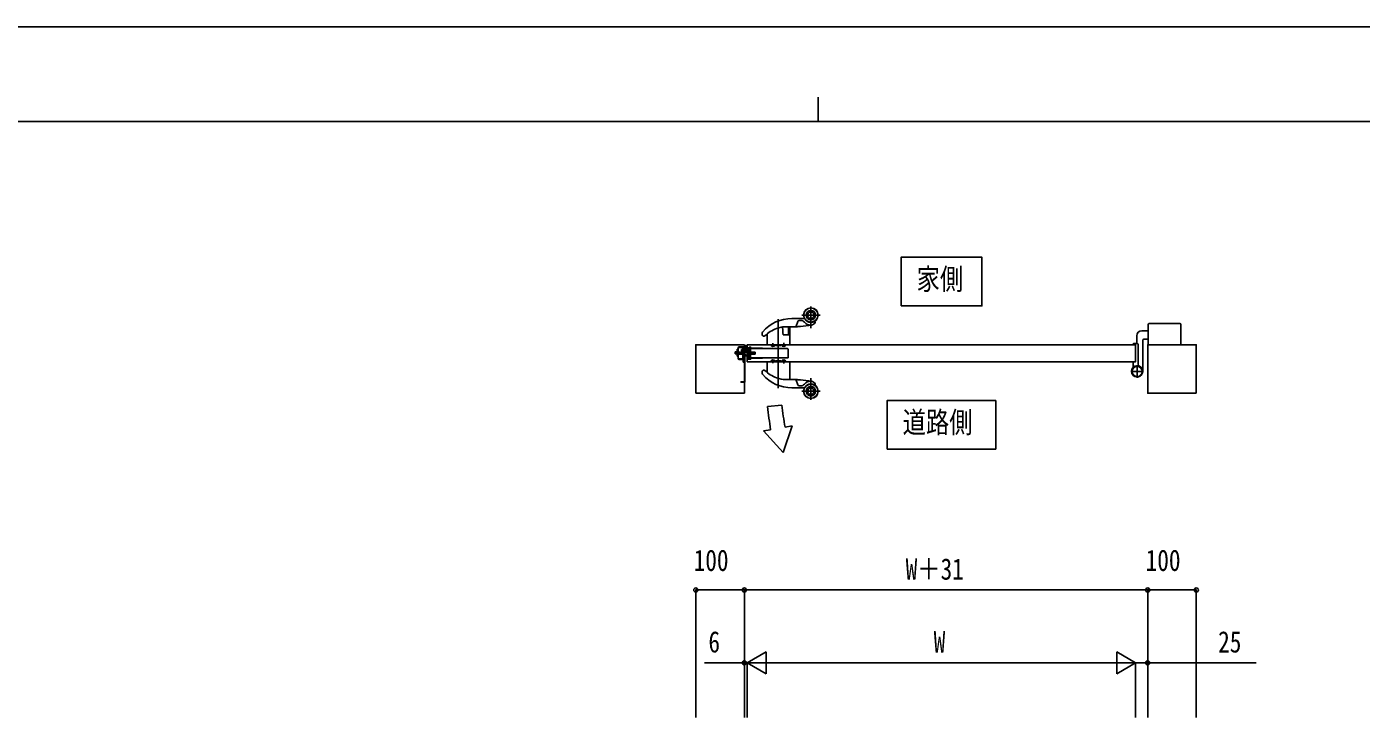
# Model space of a CAD drawing. Units: millimetres, scale not verified. Extents: x -4205 to 4205, y -2970 to 2970.
# Drawn here: x -1635 to 1114, y 1533 to 2970 of the extents above; entities that cross this region are included whole.
import ezdxf
from ezdxf.enums import TextEntityAlignment as Align

# ---------------------------------------------------------------- set-up
doc = ezdxf.new("R2010")
doc.units = ezdxf.units.MM
doc.header["$LTSCALE"] = 12
for name, color, linetype in [('0-2_USER1', 3, 'Continuous'), ('0-3_YKK_12', 2, 'Continuous'), ('0-4_YKK_A1', 4, 'Continuous'), ('0-5_YKK_D', 6, 'Continuous'), ('0-6_YKK_ZWAK', 7, 'Continuous')]:
    doc.layers.add(name, color=color, linetype=linetype)
doc.styles.add('ＭＳ ゴシック', font='')
doc.styles.get('ＭＳ ゴシック').set_extended_font_data('MS Gothic')

msp = doc.modelspace()

# ---------------------------------------------------------------- linework, layer by layer
at = {"layer": '0-2_USER1'}
for points in [[(165.82, 2395), (165.82, 2495), (332.22, 2495), (332.22, 2395)], [(137.02, 2100), (137.02, 2200), (361.02, 2200), (361.02, 2100)]]:
    msp.add_lwpolyline(points, close=True, dxfattribs=at)
at = {"layer": '0-3_YKK_12'}
msp.add_line((-153.98, 2298), (-153.98, 2315), dxfattribs=at)
at = {"layer": '0-4_YKK_A1'}
for p, q in [((-19.98, 2349.12), (-19.98, 2393.6)), ((-86.98, 2367.4), (-86.98, 2225.54)), ((-58.98, 2369), (-34.12, 2369)), ((-44.26, 2365), (-40.89, 2365)), ((-0.68, 2376), (-38.28, 2376)), ((-119.98, 2335.26), (-119.98, 2339.65)), ((-109.98, 2315), (-109.98, 2336.81)), ((-78.37, 2351.31), (-78.38, 2351.31)), ((-77.83, 2344.99), (-78.36, 2351.06)), ((-78.35, 2351.17), (-77.82, 2345.14)), ((-77.82, 2345.14), (-77.36, 2339.86)), ((-76.98, 2335.3), (-77.39, 2340.01)), ((-77.36, 2339.86), (-77.02, 2335.96)), ((-71.98, 2352), (-51.94, 2352)), ((-65.98, 2350), (-65.98, 2348.23)), ((-65.48, 2350.5), (-65.48, 2338)), ((-65.48, 2338), (-65.48, 2335.3)), ((-62.98, 2338), (-65.48, 2338)), ((-62.98, 2338), (-62.98, 2351)), ((-62.98, 2315), (-62.98, 2338)), ((-50.48, 2352), (-51.94, 2352)), ((-47.13, 2362.88), (-50.05, 2353.41)), ((-18.79, 2355.27), (-41.52, 2352.54)), ((675.02, 2343.5), (661.52, 2343.5)), ((675.02, 2315), (675.02, 2356.5)), ((740.02, 2358.5), (677.02, 2358.5)), ((742.02, 2356.5), (742.02, 2315)), ((-156.98, 2309.49), (-169.48, 2309.49)), ((-169.48, 2309.49), (-169.48, 2299.49)), ((-168.48, 2310.49), (-156.98, 2310.49)), ((-159.98, 2309.49), (-159.98, 2285.69)), ((-158.98, 2285.69), (-158.98, 2309.49)), ((-156.98, 2215), (-156.98, 2315)), ((-156.98, 2313.49), (-156.98, 2238.49)), ((-156.98, 2313.49), (-155.98, 2313.49)), ((-155.98, 2238.49), (-155.98, 2313.49)), ((-150.98, 2315), (-150.98, 2280)), ((-150.98, 2310), (-149.48, 2310)), ((-150.98, 2285), (-150.98, 2310)), ((-149.48, 2285), (-149.48, 2310)), ((-146.98, 2309.9), (-146.98, 2285.1)), ((-145.98, 2309.9), (-146.98, 2309.9)), ((-145.98, 2285.1), (-145.98, 2309.9)), ((-62.98, 2315), (-109.98, 2315)), ((-101.78, 2315), (-101.78, 2314)), ((-101.78, 2314), (-94.18, 2314)), ((-101.38, 2312.88), (-101.48, 2314)), ((-97.98, 2318.03), (-97.98, 2310.43)), ((-94.48, 2314), (-94.58, 2312.88)), ((-94.18, 2314), (-94.18, 2315)), ((-91.98, 2313.3), (-91.98, 2315)), ((-82.28, 2313), (-91.68, 2313)), ((-81.98, 2315), (-81.98, 2313.3)), ((-79.38, 2312.88), (-79.48, 2314)), ((-76.98, 2335.3), (-65.48, 2335.3)), ((-66.48, 2335.5), (-76.52, 2335.5)), ((-75.98, 2318.47), (-75.98, 2310.43)), ((-72.48, 2314), (-72.58, 2312.88)), ((644.02, 2315.8), (644.02, 2316.5)), ((648.72, 2315.3), (644.52, 2315.3)), ((652.02, 2317.5), (645.02, 2317.5)), ((649.02, 2280), (649.02, 2315)), ((651.52, 2333.5), (651.52, 2317.5)), ((654.02, 2274.94), (654.02, 2315.5)), ((663.52, 2322.5), (663.52, 2267.72)), ((675.02, 2326.5), (667.52, 2326.5)), ((-175.78, 2296.49), (-175.78, 2300.49)), ((-171.78, 2300.49), (-175.78, 2300.49)), ((-171.78, 2300.14), (-175.78, 2300.14)), ((-175.78, 2296.84), (-171.98, 2296.84)), ((-175.78, 2296.49), (-171.98, 2296.49)), ((-171.98, 2299.49), (-171.98, 2295.5)), ((-171.98, 2299.49), (-159.98, 2299.49)), ((-159.98, 2299.09), (-171.98, 2299.09)), ((-159.98, 2295.89), (-171.98, 2295.89)), ((-171.98, 2295.49), (-159.98, 2295.49)), ((-169.48, 2302.99), (-171.78, 2302.99)), ((-171.78, 2299.49), (-171.78, 2302.99)), ((-171.78, 2293.99), (-171.78, 2295.49)), ((-169.48, 2293.99), (-171.78, 2293.99)), ((-171.48, 2305.69), (-171.48, 2303.19)), ((-171.48, 2305.69), (-169.48, 2305.69)), ((-169.48, 2303.19), (-171.48, 2303.19)), ((-171.48, 2293.79), (-171.48, 2291.29)), ((-169.48, 2293.79), (-171.48, 2293.79)), ((-171.48, 2291.29), (-169.48, 2291.29)), ((-169.48, 2295.49), (-169.48, 2285.69)), ((-158.98, 2285.69), (-169.48, 2285.69)), ((-168.48, 2284.69), (-159.48, 2284.69)), ((-150.98, 2305), (-162.48, 2305)), ((-160.48, 2300.38), (-155.98, 2295.13)), ((-159.98, 2299.49), (-158.28, 2299.49)), ((-158.28, 2299.09), (-159.98, 2299.09)), ((-158.28, 2295.89), (-159.98, 2295.89)), ((-159.98, 2295.49), (-158.28, 2295.49)), ((-159.48, 2278.99), (-159.48, 2284.69)), ((-158.98, 2304.49), (-157.98, 2304.49)), ((-158.98, 2290.49), (-157.98, 2290.49)), ((-158.98, 2289.79), (-158.38, 2289.79)), ((-158.28, 2299.49), (-156.28, 2301.49)), ((-158.28, 2299.49), (-158.28, 2295.49)), ((-158.28, 2295.49), (-156.28, 2293.49)), ((-157.18, 2289.79), (-157.18, 2282.99)), ((-156.28, 2301.49), (-155.98, 2301.49)), ((-156.28, 2293.49), (-155.98, 2293.49)), ((-155.98, 2301.49), (-155.98, 2293.49)), ((-155.98, 2301.42), (-155.98, 2293.42)), ((-155.98, 2295.13), (-152.64, 2291.22)), ((-150.68, 2301.5), (-150.98, 2301.5)), ((-150.68, 2293.5), (-150.98, 2293.5)), ((-149.48, 2285), (-150.98, 2285)), ((-150.68, 2301.5), (-150.68, 2293.5)), ((-148.68, 2299.5), (-150.68, 2301.5)), ((-148.68, 2295.5), (-150.68, 2293.5)), ((-146.98, 2308), (-149.48, 2308)), ((-146.98, 2307), (-149.48, 2307)), ((-143.98, 2299.5), (-148.68, 2299.5)), ((-148.68, 2299.5), (-148.68, 2295.5)), ((-148.68, 2299.1), (-143.98, 2299.1)), ((-148.68, 2295.9), (-143.98, 2295.9)), ((-143.98, 2295.5), (-148.68, 2295.5)), ((-146.98, 2302.5), (-147.88, 2302.5)), ((-147.88, 2292.5), (-147.88, 2302.5)), ((-147.88, 2292.5), (-146.98, 2292.5)), ((-146.98, 2302.5), (-146.98, 2307)), ((-146.98, 2285.3), (-146.98, 2292.5)), ((-146.98, 2285.1), (-145.98, 2285.1)), ((-119.48, 2308), (-143.98, 2308)), ((-68.58, 2307), (-143.98, 2307)), ((-143.98, 2299.5), (-134.98, 2299.5)), ((-143.98, 2299.1), (-134.98, 2299.1)), ((-143.98, 2295.9), (-134.98, 2295.9)), ((-143.98, 2295.5), (-134.98, 2295.5)), ((-66.98, 2288), (-143.98, 2288)), ((-143.98, 2287), (-119.48, 2287)), ((-134.98, 2299.5), (-134.98, 2295.5)), ((-119.48, 2307), (-119.48, 2308)), ((-119.48, 2288), (-119.48, 2287)), ((-101.48, 2281), (-101.38, 2282.12)), ((-97.98, 2284.57), (-97.98, 2276.97)), ((-94.58, 2282.12), (-94.48, 2281)), ((-82.28, 2282), (-91.68, 2282)), ((-79.48, 2281), (-79.38, 2282.12)), ((-75.98, 2284.57), (-75.98, 2276.53)), ((-72.58, 2282.12), (-72.48, 2281)), ((-159.48, 2278.99), (-158.48, 2278.99)), ((-158.48, 2281.49), (-158.48, 2278.99)), ((-157.98, 2279.49), (-156.98, 2279.49)), ((-150.98, 2280), (649.02, 2280)), ((-119.98, 2255.35), (-119.98, 2259.74)), ((-109.98, 2280), (-62.98, 2280)), ((-109.98, 2258.19), (-109.98, 2280)), ((-91.98, 2280), (-91.98, 2281.7)), ((-81.98, 2280), (-81.98, 2281.7)), ((-79.78, 2281), (-79.78, 2280)), ((-72.18, 2281), (-79.78, 2281)), ((-72.18, 2280), (-72.18, 2281)), ((-62.98, 2280), (-62.98, 2277)), ((-62.98, 2277), (-62.98, 2273.5)), ((-62.98, 2243.5), (-62.98, 2273.5)), ((639.02, 2260), (665.02, 2260)), ((639.02, 2260), (665.02, 2260)), ((644.02, 2279.2), (644.02, 2270.16)), ((648.72, 2279.7), (644.52, 2279.7)), ((652.02, 2273), (652.02, 2247)), ((652.02, 2247), (652.02, 2273)), ((663.52, 2267.42), (663.52, 2260)), ((-163.98, 2238.49), (-163.98, 2237.49)), ((-156.98, 2238.49), (-163.98, 2238.49)), ((-163.98, 2237.49), (-156.98, 2237.49)), ((-51.94, 2243), (-71.98, 2243)), ((-51.94, 2243), (-50.48, 2243)), ((-50.05, 2241.59), (-47.13, 2232.12)), ((-40.89, 2230), (-44.26, 2230)), ((-41.52, 2242.46), (-18.79, 2239.73)), ((-19.98, 2201.4), (-19.98, 2245.88)), ((-256.98, 2215), (-156.98, 2215)), ((-34.12, 2226), (-58.98, 2226)), ((-38.28, 2219), (-0.68, 2219)), ((-79.62, 2190.64), (-109.45, 2187.47)), ((-77.28, 2092.73), (-58.41, 2147.67)), ((-58.41, 2147.67), (-73.18, 2145.06)), ((-103.16, 2139.78), (-117.5, 2137.25)), ((-77.28, 2092.73), (-117.5, 2137.25))]:
    msp.add_line(p, q, dxfattribs=at)
for points in [[(-65.98, 2348.23), (-65.98, 2338.8), (-65.98, 2336)], [(-156.98, 2315), (-256.98, 2315), (-256.98, 2215)], [(-150.98, 2315), (649.02, 2315), (649.02, 2280)], [(-144.98, 2285.1), (-143.98, 2285.1), (-143.98, 2309.9), (-144.98, 2309.9), (-145.98, 2309.9)], [(-145.98, 2285.1), (-144.98, 2285.1), (-144.98, 2309.9)], [(-79.78, 2315), (-79.78, 2314), (-72.18, 2314), (-72.18, 2315)], [(-162.98, 2304.5), (-162.98, 2303.3), (-160.48, 2300.38)], [(-158.48, 2284.69), (-158.48, 2282.49), (-157.98, 2282.49)], [(-158.38, 2289.79), (-158.38, 2282.99), (-157.18, 2282.99)], [(-146.98, 2285.3), (-148.18, 2285.3), (-149.48, 2285.3)], [(-66.98, 2305.4), (-66.98, 2289.6), (-66.98, 2288)], [(-158.48, 2281.49), (-157.98, 2281.49), (-157.98, 2279.49)], [(-94.18, 2280), (-94.18, 2281), (-101.78, 2281), (-101.78, 2280)]]:
    msp.add_lwpolyline(points, dxfattribs=at)
msp.add_lwpolyline([(774.02, 2215), (674.02, 2215), (674.02, 2315), (774.02, 2315)], close=True, dxfattribs=at)
for centre, radius in [((-19.98, 2376), 15), ((-19.98, 2376), 14.7), ((-19.98, 2376), 9.71), ((-19.98, 2376), 6.62), ((652.02, 2260), 11.5), ((652.02, 2260), 11.5), ((652.02, 2260), 10.35), ((652.02, 2260), 10.35), ((-19.98, 2219), 15), ((-19.98, 2219), 14.7), ((-19.98, 2219), 9.71), ((-19.98, 2219), 6.62)]:
    msp.add_circle(centre, radius, dxfattribs=at)
for centre, radius, start, end in [((-58.98, 2289), 80, 90.00041, 138.8719), ((-44.26, 2362), 3, 90, 162.89708), ((-40.89, 2355), 10, 39.77031, 90), ((-34.12, 2367.5), 1.5, 31.00806, 89.99901), ((-19.98, 2376), 15, 211.00806, 297.32214), ((-116.98, 2339.65), 3, 138.8714, 180), ((-60.81, 2274.16), 80, 111.86371, 132.59171), ((-108.98, 2336.81), 1, 141.82148, 180), ((-71.98, 2302), 50, 90.00002, 111.86372), ((-78.86, 2351.02), 0.5, 5, 97.98573), ((-80.34, 2351), 2, 5, 16.92345), ((-62.98, 2350), 3, 138.18969, 180), ((-63.98, 2350.5), 1.5, 90, 180), ((-63.98, 2351), 1, 0, 90), ((-51.96, 2354), 2, 270, 330), ((-50.48, 2427), 75, 270, 276.85992), ((-51.96, 2354), 2, 330, 342.89708), ((-19.98, 2372.4), 17.2, 219.77031, 270), ((-19.98, 2376), 15, 261.17985, 278.82015), ((-19.98, 2365.2), 10, 270, 276.85992), ((-19.98, 2365.2), 10, 276.85992, 332.99743), ((-12.41, 2361.34), 1.5, 332.99743, 117.32214), ((661.52, 2333.5), 10, 90, 180), ((677.02, 2356.5), 2, 90, 180), ((740.02, 2356.5), 2, 0, 90), ((-168.48, 2309.49), 1, 90, 180), ((-116.98, 2335.25), 3, 179.8597, 312.73203), ((-100.09, 2312.99), 1.3, 185, 254.11915), ((-97.98, 2320.4), 9, 254.11915, 285.88085), ((-95.87, 2312.99), 1.3, 285.88085, 355), ((-91.68, 2313.3), 0.3, 180, 270), ((-82.28, 2313.3), 0.3, 270, 0), ((-78.09, 2312.99), 1.3, 185, 254.11915), ((-75.98, 2320.4), 9, 254.11915, 285.88085), ((-76.52, 2336), 0.5, 185, 270), ((-73.87, 2312.99), 1.3, 285.88085, 355), ((-66.48, 2336), 0.5, 270, 0), ((645.02, 2316.5), 1, 90, 180), ((644.52, 2315.8), 0.5, 180, 270), ((648.72, 2315), 0.3, 360, 90), ((652.02, 2315.5), 2, 360, 90), ((667.52, 2322.5), 4, 90, 180), ((-168.48, 2285.69), 1, 180, 270), ((-162.48, 2304.5), 0.5, 90, 180), ((-159.48, 2284.69), 1, 0, 90), ((-158.48, 2282.49), 1, 180, 270), ((-157.98, 2303.49), 1, 0, 90), ((-157.98, 2291.49), 1, 270, 0), ((-157.98, 2281.49), 1, 0, 90), ((-158.38, 2289.79), 1.2, 0, 43.13176), ((-149.98, 2293.5), 3.5, 220.57456, 253.39845), ((-100.09, 2282.01), 1.3, 105.88085, 175), ((-97.98, 2274.6), 9, 74.11915, 105.88085), ((-95.87, 2282.01), 1.3, 5, 74.11915), ((-91.68, 2281.7), 0.3, 90, 180), ((-82.28, 2281.7), 0.3, 0, 90), ((-78.09, 2282.01), 1.3, 105.88085, 175), ((-75.98, 2274.6), 9, 74.11915, 105.88085), ((-73.87, 2282.01), 1.3, 5, 74.11915), ((-68.58, 2305.4), 1.6, 0, 90), ((-116.98, 2259.75), 3, 47.26797, 180.1403), ((-116.98, 2255.35), 3, 180, 221.1286), ((-60.81, 2320.84), 80, 227.40829, 248.13629), ((-108.98, 2258.19), 1, 180, 218.17852), ((652.02, 2260), 11.5, 141.98772, 64.89722), ((639.02, 2270.16), 5, 321.98772, 360), ((644.52, 2279.2), 0.5, 90, 180), ((648.72, 2280), 0.3, 270, 360), ((659.02, 2274.94), 5, 180.00002, 244.89722), ((-156.98, 2238.49), 1, 270, 0), ((-58.98, 2306), 80, 221.1281, 269.99959), ((-71.98, 2293), 50, 248.13628, 269.99998), ((-63.98, 2243.5), 1, 354.60366, 0), ((-62.18, 2244), 1, 216.44456, 270), ((-51.96, 2241), 2, 30, 90), ((-50.48, 2168), 75, 83.14008, 90), ((-51.96, 2241), 2, 17.10292, 30), ((-44.26, 2233), 3, 197.10292, 270), ((-40.89, 2240), 10, 270, 320.22969), ((-34.12, 2227.5), 1.5, 270.00099, 328.99194), ((-19.98, 2222.6), 17.2, 90, 140.22969), ((-19.98, 2219), 15, 62.67786, 148.99194), ((-19.98, 2219), 15, 81.17985, 98.82015), ((-19.98, 2229.8), 10, 83.14008, 90), ((-19.98, 2229.8), 10, 27.00257, 83.14008), ((-12.41, 2233.66), 1.5, 242.67786, 27.00257), ((-8104.25, 1107.88), 8067.36, 7.34884, 7.69047), ((589.88, 2261.96), 673.28, 186.08068, 189.99886)]:
    msp.add_arc(centre, radius, start, end, dxfattribs=at)
at = {"layer": '0-5_YKK_D'}
for p, q in [((-256.98, 1546.85), (-256.98, 1810.72)), ((-156.98, 1809.72), (-256.98, 1809.72)), ((-156.98, 1546.85), (-156.98, 1810.72)), ((-156.98, 1546.85), (-156.98, 1810.72)), ((-156.98, 1809.72), (674.02, 1809.72)), ((674.02, 1546.85), (674.02, 1810.72)), ((674.02, 1546.85), (674.02, 1810.72)), ((674.02, 1809.72), (774.02, 1809.72)), ((774.02, 1546.85), (774.02, 1810.72)), ((-150.98, 1659.72), (-112.01, 1682.22)), ((-112.01, 1637.22), (-112.01, 1682.22)), ((649.02, 1659.72), (610.05, 1682.22)), ((610.05, 1682.22), (610.05, 1637.22)), ((-156.98, 1659.72), (-238.98, 1659.72)), ((-156.98, 1546.85), (-156.98, 1660.72)), ((-150.98, 1659.72), (-156.98, 1659.72)), ((-150.98, 1546.85), (-150.98, 1660.72)), ((-150.98, 1546.85), (-150.98, 1660.72)), ((-150.98, 1659.72), (-133.98, 1659.72)), ((-150.98, 1659.72), (-112.01, 1637.22)), ((-150.98, 1659.72), (-73.04, 1659.72)), ((-105.98, 1659.72), (604.02, 1659.72)), ((649.02, 1659.72), (571.08, 1659.72)), ((649.02, 1659.72), (610.05, 1637.22)), ((649.02, 1546.85), (649.02, 1660.72)), ((649.02, 1546.85), (649.02, 1660.72)), ((674.02, 1546.85), (674.02, 1660.72))]:
    msp.add_line(p, q, dxfattribs=at)
msp.add_lwpolyline([(649.02, 1659.72), (674.02, 1659.72), (897.37, 1659.72)], dxfattribs=at)
for centre in [(-256.98, 1809.72), (-156.98, 1809.72), (-156.98, 1809.72), (674.02, 1809.72), (674.02, 1809.72), (774.02, 1809.72), (-156.98, 1659.72), (674.02, 1659.72)]:
    msp.add_circle(centre, 4.25, dxfattribs=at)
at = {"layer": '0-6_YKK_ZWAK'}
for p, q in [((-4.98, 2825), (-4.98, 2775)), ((3895.02, 2775), (-3904.98, 2775))]:
    msp.add_line(p, q, dxfattribs=at)
msp.add_lwpolyline([(-4205, -2970), (4205, -2970), (4205, 2970), (-4205, 2970)], close=True, dxfattribs=at)

# ---------------------------------------------------------------- texts
at = {"layer": '0-2_USER1', "style": 'ＭＳ ゴシック', "width": 0.8}
for s, p in [('家側', (197.82, 2415)), ('道路側', (169.02, 2120))]:
    msp.add_text(s, height=43.99, dxfattribs=at).set_placement(p, align=Align.BOTTOM_LEFT)
at = {"layer": '0-5_YKK_D', "style": 'ＭＳ ゴシック', "width": 0.8}
for s, p in [('100', (-261.38, 1835.72)), ('W＋31', (175.32, 1817.72)), ('100', (669.62, 1835.72)), ('6', (-230.98, 1667.72)), ('W', (233.02, 1667.72)), ('25', (818.97, 1667.72))]:
    msp.add_text(s, height=43.99, dxfattribs=at).set_placement(p, align=Align.BOTTOM_LEFT)

doc.saveas('drawing.dxf')
